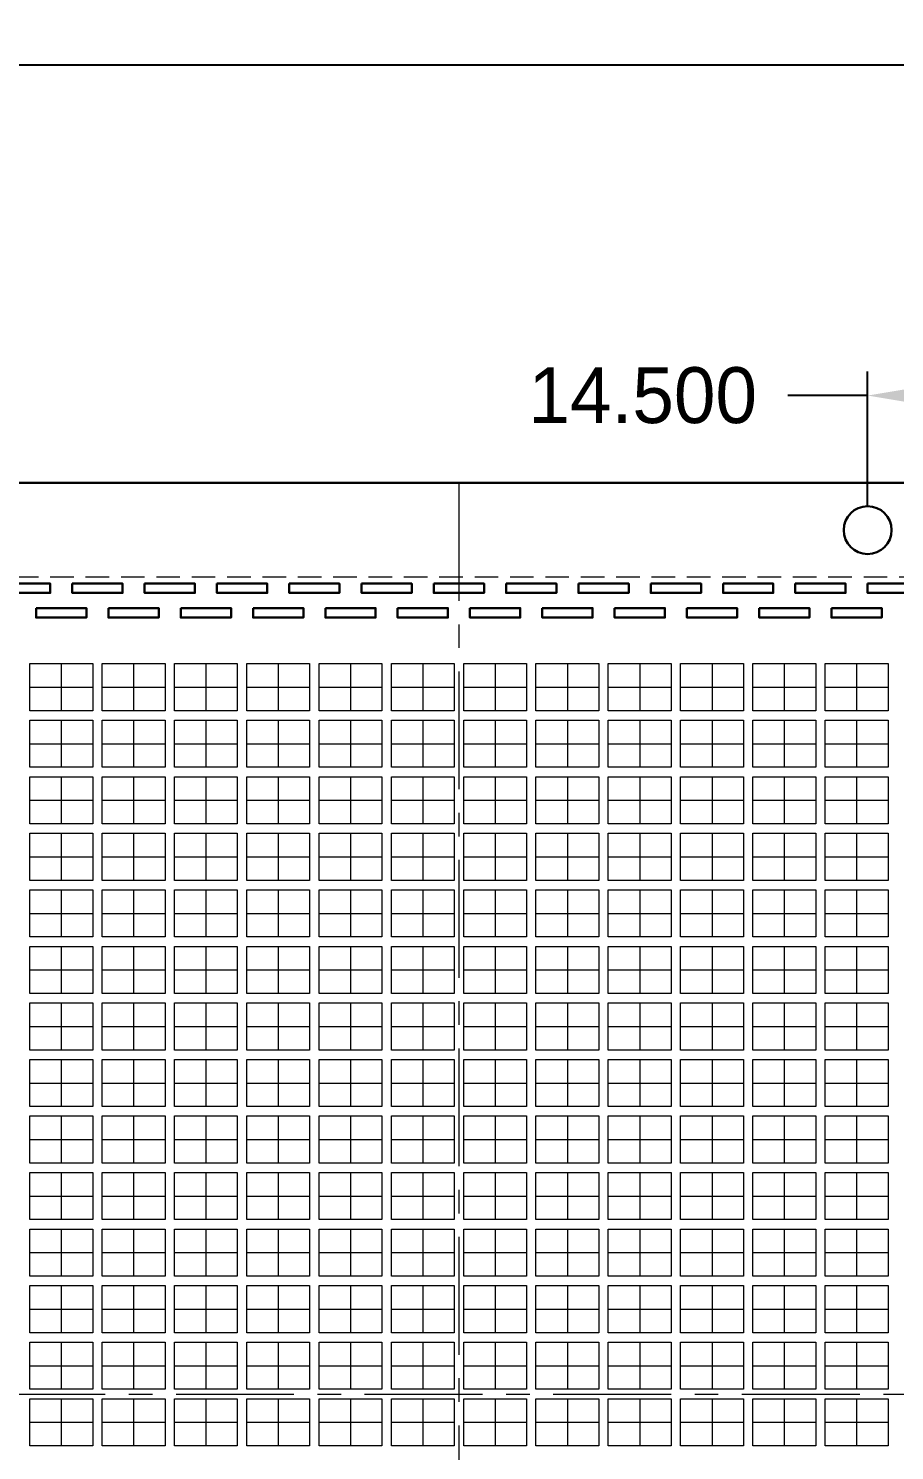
# Model space of a CAD drawing. Extents: x -14 to 234, y 117 to 227.
# Drawn here: x 177.53 to 205.08, y 181.76 to 227.03 of the extents above; entities that cross this region are included whole.
import ezdxf

# ---------------------------------------------------------------- set-up
doc = ezdxf.new("R2010")
doc.units = 0
doc.header["$LTSCALE"] = 3
doc.header["$MEASUREMENT"] = 0
for name, pattern in [('CENTER', [2, 1.25, -0.25, 0.25, -0.25]), ('HIDDEN', [0.375, 0.25, -0.125]), ('PHANTOM', [2.5, 1.25, -0.25, 0.25, -0.25, 0.25, -0.25])]:
    doc.linetypes.add(name, pattern=pattern)
for name, color, linetype, lineweight in [('CLIN', 1, 'CENTER', 15), ('DIM', 4, 'Continuous', 13), ('HIDN', 6, 'HIDDEN', 15), ('OBJ', 3, 'Continuous', 30), ('OBJ1', 7, 'Continuous', 30), ('PHANTOM', 5, 'PHANTOM', 15)]:
    doc.layers.add(name, color=color, linetype=linetype, lineweight=lineweight)
doc.dimstyles.new('3DEC X 1', dxfattribs={"dimtxt": 1.778, "dimasz": 2.54, "dimexe": 0.762, "dimexo": 0.762, "dimgap": 0.762, "dimtad": 0, "dimdec": 3, "dimzin": 0, "dimdsep": 46, "dimtxsty": 'Standard', "dimcen": 0.09, "dimadec": 0, "dimazin": 0, "dimtfac": 1, "dimtdec": 3, "dimtofl": 0, "dimtmove": 0, "dimatfit": 3, "dimfxl": 1, "dimtolj": 1, "dimtzin": 0, "dimarcsym": 0})

# ---------------------------------------------------------------- blocks, each defined once
blk = doc.blocks.new('*D5')
at = {"layer": 'Defpoints', "color": 0, "transparency": 16777216}
for p in [(109.219, -67.891), (109.219, -67.891), (123.719, -71.825), (123.719, -71.825), (109.219, -72.175), (109.219, -72.175)]:
    blk.add_point(p, dxfattribs=at)
at = {"layer": 'DIM', "color": 0, "lineweight": -2, "transparency": 16777216}
for p, q in [((109.219, -71.413), (109.219, -67.129)), ((109.219, -71.413), (109.219, -67.129)), ((123.719, -71.063), (123.719, -67.129)), ((123.719, -71.063), (123.719, -67.129)), ((109.219, -67.891), (106.679, -67.891)), ((109.219, -67.891), (106.679, -67.891)), ((121.179, -67.891), (111.759, -67.891)), ((121.179, -67.891), (111.759, -67.891))]:
    blk.add_line(p, q, dxfattribs=at)
at = {"layer": 'DIM', "color": 0, "transparency": 16777216}
for points in [[(111.759, -67.468), (111.759, -68.314), (109.219, -67.891)], [(111.759, -67.468), (111.759, -68.314), (109.219, -67.891)], [(121.179, -67.468), (121.179, -68.314), (123.719, -67.891)], [(121.179, -67.468), (121.179, -68.314), (123.719, -67.891)]]:
    blk.add_solid(points, dxfattribs=at)
at = {"layer": 'DIM', "color": 0, "transparency": 16777216, "insert": (102.065, -67.891), "char_height": 1.778, "attachment_point": 5}
blk.add_mtext('\\A1;14.500', dxfattribs=at)
blk.add_mtext('\\A1;14.500', dxfattribs=at)
blk = doc.blocks.new('*D26')
at = {"layer": 'Defpoints', "color": 0, "transparency": 16777216}
for p in [(123.719, -57.372), (123.719, -57.372), (-96.281, -71.825), (-96.281, -71.825), (123.719, -71.825), (123.719, -71.825)]:
    blk.add_point(p, dxfattribs=at)
at = {"layer": 'DIM', "color": 0, "lineweight": -2, "transparency": 16777216}
for p, q in [((-96.281, -71.063), (-96.281, -56.61)), ((-96.281, -71.063), (-96.281, -56.61)), ((123.719, -71.063), (123.719, -56.61)), ((123.719, -71.063), (123.719, -56.61)), ((-93.741, -57.372), (4.716, -57.372)), ((-93.741, -57.372), (4.716, -57.372)), ((121.179, -57.372), (21.872, -57.372)), ((121.179, -57.372), (21.872, -57.372))]:
    blk.add_line(p, q, dxfattribs=at)
at = {"layer": 'DIM', "color": 0, "transparency": 16777216}
for points in [[(-93.741, -56.948), (-93.741, -57.795), (-96.281, -57.372)], [(-93.741, -56.948), (-93.741, -57.795), (-96.281, -57.372)], [(121.179, -56.948), (121.179, -57.795), (123.719, -57.372)], [(121.179, -56.948), (121.179, -57.795), (123.719, -57.372)]]:
    blk.add_solid(points, dxfattribs=at)
at = {"layer": 'DIM', "color": 0, "transparency": 16777216, "insert": (13.294, -57.372), "char_height": 1.778, "attachment_point": 5}
blk.add_mtext('\\A1;220.000{\\H1.333500;±0.100}', dxfattribs=at)
blk.add_mtext('\\A1;220.000{\\H1.333500;±0.100}', dxfattribs=at)

msp = doc.modelspace()

# ---------------------------------------------------------------- linework, layer by layer
at = {"layer": 'CLIN'}
for p, q in [((191.21913, 212.55713), (191.21913, 152.55713)), ((178.56913, 206.80713), (178.56913, 205.30713)), ((180.86913, 206.80713), (180.86913, 205.30713)), ((183.16913, 206.80713), (183.16913, 205.30713)), ((185.46913, 206.80713), (185.46913, 205.30713)), ((187.76913, 206.80713), (187.76913, 205.30713)), ((190.06913, 206.80713), (190.06913, 205.30713)), ((192.36913, 206.80713), (192.36913, 205.30713)), ((194.66913, 206.80713), (194.66913, 205.30713)), ((196.96913, 206.80713), (196.96913, 205.30713)), ((199.26913, 206.80713), (199.26913, 205.30713)), ((201.56913, 206.80713), (201.56913, 205.30713)), ((203.86913, 206.80713), (203.86913, 205.30713)), ((178.56913, 205.00713), (178.56913, 203.50713)), ((180.86913, 205.00713), (180.86913, 203.50713)), ((183.16913, 205.00713), (183.16913, 203.50713)), ((185.46913, 205.00713), (185.46913, 203.50713)), ((187.76913, 205.00713), (187.76913, 203.50713)), ((190.06913, 205.00713), (190.06913, 203.50713)), ((192.36913, 205.00713), (192.36913, 203.50713)), ((194.66913, 205.00713), (194.66913, 203.50713)), ((196.96913, 205.00713), (196.96913, 203.50713)), ((199.26913, 205.00713), (199.26913, 203.50713)), ((201.56913, 205.00713), (201.56913, 203.50713)), ((203.86913, 205.00713), (203.86913, 203.50713)), ((178.56913, 203.20713), (178.56913, 201.70713)), ((180.86913, 203.20713), (180.86913, 201.70713)), ((183.16913, 203.20713), (183.16913, 201.70713)), ((185.46913, 203.20713), (185.46913, 201.70713)), ((187.76913, 203.20713), (187.76913, 201.70713)), ((190.06913, 203.20713), (190.06913, 201.70713)), ((192.36913, 203.20713), (192.36913, 201.70713)), ((194.66913, 203.20713), (194.66913, 201.70713)), ((196.96913, 203.20713), (196.96913, 201.70713)), ((199.26913, 203.20713), (199.26913, 201.70713)), ((201.56913, 203.20713), (201.56913, 201.70713)), ((203.86913, 203.20713), (203.86913, 201.70713)), ((178.56913, 201.40713), (178.56913, 199.90713)), ((180.86913, 201.40713), (180.86913, 199.90713)), ((183.16913, 201.40713), (183.16913, 199.90713)), ((185.46913, 201.40713), (185.46913, 199.90713)), ((187.76913, 201.40713), (187.76913, 199.90713)), ((190.06913, 201.40713), (190.06913, 199.90713)), ((192.36913, 201.40713), (192.36913, 199.90713)), ((194.66913, 201.40713), (194.66913, 199.90713)), ((196.96913, 201.40713), (196.96913, 199.90713)), ((199.26913, 201.40713), (199.26913, 199.90713)), ((201.56913, 201.40713), (201.56913, 199.90713)), ((203.86913, 201.40713), (203.86913, 199.90713)), ((178.56913, 199.60713), (178.56913, 198.10713)), ((180.86913, 199.60713), (180.86913, 198.10713)), ((183.16913, 199.60713), (183.16913, 198.10713)), ((185.46913, 199.60713), (185.46913, 198.10713)), ((187.76913, 199.60713), (187.76913, 198.10713)), ((190.06913, 199.60713), (190.06913, 198.10713)), ((192.36913, 199.60713), (192.36913, 198.10713)), ((194.66913, 199.60713), (194.66913, 198.10713)), ((196.96913, 199.60713), (196.96913, 198.10713)), ((199.26913, 199.60713), (199.26913, 198.10713)), ((201.56913, 199.60713), (201.56913, 198.10713)), ((203.86913, 199.60713), (203.86913, 198.10713)), ((178.56913, 197.80713), (178.56913, 196.30713)), ((180.86913, 197.80713), (180.86913, 196.30713)), ((183.16913, 197.80713), (183.16913, 196.30713)), ((185.46913, 197.80713), (185.46913, 196.30713)), ((187.76913, 197.80713), (187.76913, 196.30713)), ((190.06913, 197.80713), (190.06913, 196.30713)), ((192.36913, 197.80713), (192.36913, 196.30713)), ((194.66913, 197.80713), (194.66913, 196.30713)), ((196.96913, 197.80713), (196.96913, 196.30713)), ((199.26913, 197.80713), (199.26913, 196.30713)), ((201.56913, 197.80713), (201.56913, 196.30713)), ((203.86913, 197.80713), (203.86913, 196.30713)), ((178.56913, 196.00713), (178.56913, 194.50713)), ((180.86913, 196.00713), (180.86913, 194.50713)), ((183.16913, 196.00713), (183.16913, 194.50713)), ((185.46913, 196.00713), (185.46913, 194.50713)), ((187.76913, 196.00713), (187.76913, 194.50713)), ((190.06913, 196.00713), (190.06913, 194.50713)), ((192.36913, 196.00713), (192.36913, 194.50713)), ((194.66913, 196.00713), (194.66913, 194.50713)), ((196.96913, 196.00713), (196.96913, 194.50713)), ((199.26913, 196.00713), (199.26913, 194.50713)), ((201.56913, 196.00713), (201.56913, 194.50713)), ((203.86913, 196.00713), (203.86913, 194.50713)), ((178.56913, 194.20713), (178.56913, 192.70713)), ((180.86913, 194.20713), (180.86913, 192.70713)), ((183.16913, 194.20713), (183.16913, 192.70713)), ((185.46913, 194.20713), (185.46913, 192.70713)), ((187.76913, 194.20713), (187.76913, 192.70713)), ((190.06913, 194.20713), (190.06913, 192.70713)), ((192.36913, 194.20713), (192.36913, 192.70713)), ((194.66913, 194.20713), (194.66913, 192.70713)), ((196.96913, 194.20713), (196.96913, 192.70713)), ((199.26913, 194.20713), (199.26913, 192.70713)), ((201.56913, 194.20713), (201.56913, 192.70713)), ((203.86913, 194.20713), (203.86913, 192.70713)), ((178.56913, 192.40713), (178.56913, 190.90713)), ((180.86913, 192.40713), (180.86913, 190.90713)), ((183.16913, 192.40713), (183.16913, 190.90713)), ((185.46913, 192.40713), (185.46913, 190.90713)), ((187.76913, 192.40713), (187.76913, 190.90713)), ((190.06913, 192.40713), (190.06913, 190.90713)), ((192.36913, 192.40713), (192.36913, 190.90713)), ((194.66913, 192.40713), (194.66913, 190.90713)), ((196.96913, 192.40713), (196.96913, 190.90713)), ((199.26913, 192.40713), (199.26913, 190.90713)), ((201.56913, 192.40713), (201.56913, 190.90713)), ((203.86913, 192.40713), (203.86913, 190.90713)), ((178.56913, 190.60713), (178.56913, 189.10713)), ((180.86913, 190.60713), (180.86913, 189.10713)), ((183.16913, 190.60713), (183.16913, 189.10713)), ((185.46913, 190.60713), (185.46913, 189.10713)), ((187.76913, 190.60713), (187.76913, 189.10713)), ((190.06913, 190.60713), (190.06913, 189.10713)), ((192.36913, 190.60713), (192.36913, 189.10713)), ((194.66913, 190.60713), (194.66913, 189.10713)), ((196.96913, 190.60713), (196.96913, 189.10713)), ((199.26913, 190.60713), (199.26913, 189.10713)), ((201.56913, 190.60713), (201.56913, 189.10713)), ((203.86913, 190.60713), (203.86913, 189.10713)), ((178.56913, 188.80713), (178.56913, 187.30713)), ((180.86913, 188.80713), (180.86913, 187.30713)), ((183.16913, 188.80713), (183.16913, 187.30713)), ((185.46913, 188.80713), (185.46913, 187.30713)), ((187.76913, 188.80713), (187.76913, 187.30713)), ((190.06913, 188.80713), (190.06913, 187.30713)), ((192.36913, 188.80713), (192.36913, 187.30713)), ((194.66913, 188.80713), (194.66913, 187.30713)), ((196.96913, 188.80713), (196.96913, 187.30713)), ((199.26913, 188.80713), (199.26913, 187.30713)), ((201.56913, 188.80713), (201.56913, 187.30713)), ((203.86913, 188.80713), (203.86913, 187.30713)), ((178.56913, 187.00713), (178.56913, 185.50713)), ((180.86913, 187.00713), (180.86913, 185.50713)), ((183.16913, 187.00713), (183.16913, 185.50713)), ((185.46913, 187.00713), (185.46913, 185.50713)), ((187.76913, 187.00713), (187.76913, 185.50713)), ((190.06913, 187.00713), (190.06913, 185.50713)), ((192.36913, 187.00713), (192.36913, 185.50713)), ((194.66913, 187.00713), (194.66913, 185.50713)), ((196.96913, 187.00713), (196.96913, 185.50713)), ((199.26913, 187.00713), (199.26913, 185.50713)), ((201.56913, 187.00713), (201.56913, 185.50713)), ((203.86913, 187.00713), (203.86913, 185.50713)), ((178.56913, 185.20713), (178.56913, 183.70713)), ((180.86913, 185.20713), (180.86913, 183.70713)), ((183.16913, 185.20713), (183.16913, 183.70713)), ((185.46913, 185.20713), (185.46913, 183.70713)), ((187.76913, 185.20713), (187.76913, 183.70713)), ((190.06913, 185.20713), (190.06913, 183.70713)), ((192.36913, 185.20713), (192.36913, 183.70713)), ((194.66913, 185.20713), (194.66913, 183.70713)), ((196.96913, 185.20713), (196.96913, 183.70713)), ((199.26913, 185.20713), (199.26913, 183.70713)), ((201.56913, 185.20713), (201.56913, 183.70713)), ((203.86913, 185.20713), (203.86913, 183.70713)), ((164.21913, 183.55713), (220.21913, 183.55713)), ((178.56913, 183.40713), (178.56913, 181.90713)), ((180.86913, 183.40713), (180.86913, 181.90713)), ((183.16913, 183.40713), (183.16913, 181.90713)), ((185.46913, 183.40713), (185.46913, 181.90713)), ((187.76913, 183.40713), (187.76913, 181.90713)), ((190.06913, 183.40713), (190.06913, 181.90713)), ((192.36913, 183.40713), (192.36913, 181.90713)), ((194.66913, 183.40713), (194.66913, 181.90713)), ((196.96913, 183.40713), (196.96913, 181.90713)), ((199.26913, 183.40713), (199.26913, 181.90713)), ((201.56913, 183.40713), (201.56913, 181.90713)), ((203.86913, 183.40713), (203.86913, 181.90713))]:
    msp.add_line(p, q, dxfattribs=at)
for points in [[(177.56913, 206.05713), (179.56913, 206.05713)], [(179.86913, 206.05713), (181.86913, 206.05713)], [(182.16913, 206.05713), (184.16913, 206.05713)], [(184.46913, 206.05713), (186.46913, 206.05713)], [(186.76913, 206.05713), (188.76913, 206.05713)], [(189.06913, 206.05713), (191.06913, 206.05713)], [(191.36913, 206.05713), (193.36913, 206.05713)], [(193.66913, 206.05713), (195.66913, 206.05713)], [(195.96913, 206.05713), (197.96913, 206.05713)], [(198.26913, 206.05713), (200.26913, 206.05713)], [(200.56913, 206.05713), (202.56913, 206.05713)], [(202.86913, 206.05713), (204.86913, 206.05713)], [(177.56913, 204.25713), (179.56913, 204.25713)], [(179.86913, 204.25713), (181.86913, 204.25713)], [(182.16913, 204.25713), (184.16913, 204.25713)], [(184.46913, 204.25713), (186.46913, 204.25713)], [(186.76913, 204.25713), (188.76913, 204.25713)], [(189.06913, 204.25713), (191.06913, 204.25713)], [(191.36913, 204.25713), (193.36913, 204.25713)], [(193.66913, 204.25713), (195.66913, 204.25713)], [(195.96913, 204.25713), (197.96913, 204.25713)], [(198.26913, 204.25713), (200.26913, 204.25713)], [(200.56913, 204.25713), (202.56913, 204.25713)], [(202.86913, 204.25713), (204.86913, 204.25713)], [(177.56913, 202.45713), (179.56913, 202.45713)], [(179.86913, 202.45713), (181.86913, 202.45713)], [(182.16913, 202.45713), (184.16913, 202.45713)], [(184.46913, 202.45713), (186.46913, 202.45713)], [(186.76913, 202.45713), (188.76913, 202.45713)], [(189.06913, 202.45713), (191.06913, 202.45713)], [(191.36913, 202.45713), (193.36913, 202.45713)], [(193.66913, 202.45713), (195.66913, 202.45713)], [(195.96913, 202.45713), (197.96913, 202.45713)], [(198.26913, 202.45713), (200.26913, 202.45713)], [(200.56913, 202.45713), (202.56913, 202.45713)], [(202.86913, 202.45713), (204.86913, 202.45713)], [(177.56913, 200.65713), (179.56913, 200.65713)], [(179.86913, 200.65713), (181.86913, 200.65713)], [(182.16913, 200.65713), (184.16913, 200.65713)], [(184.46913, 200.65713), (186.46913, 200.65713)], [(186.76913, 200.65713), (188.76913, 200.65713)], [(189.06913, 200.65713), (191.06913, 200.65713)], [(191.36913, 200.65713), (193.36913, 200.65713)], [(193.66913, 200.65713), (195.66913, 200.65713)], [(195.96913, 200.65713), (197.96913, 200.65713)], [(198.26913, 200.65713), (200.26913, 200.65713)], [(200.56913, 200.65713), (202.56913, 200.65713)], [(202.86913, 200.65713), (204.86913, 200.65713)], [(177.56913, 198.85713), (179.56913, 198.85713)], [(179.86913, 198.85713), (181.86913, 198.85713)], [(182.16913, 198.85713), (184.16913, 198.85713)], [(184.46913, 198.85713), (186.46913, 198.85713)], [(186.76913, 198.85713), (188.76913, 198.85713)], [(189.06913, 198.85713), (191.06913, 198.85713)], [(191.36913, 198.85713), (193.36913, 198.85713)], [(193.66913, 198.85713), (195.66913, 198.85713)], [(195.96913, 198.85713), (197.96913, 198.85713)], [(198.26913, 198.85713), (200.26913, 198.85713)], [(200.56913, 198.85713), (202.56913, 198.85713)], [(202.86913, 198.85713), (204.86913, 198.85713)], [(177.56913, 197.05713), (179.56913, 197.05713)], [(179.86913, 197.05713), (181.86913, 197.05713)], [(182.16913, 197.05713), (184.16913, 197.05713)], [(184.46913, 197.05713), (186.46913, 197.05713)], [(186.76913, 197.05713), (188.76913, 197.05713)], [(189.06913, 197.05713), (191.06913, 197.05713)], [(191.36913, 197.05713), (193.36913, 197.05713)], [(193.66913, 197.05713), (195.66913, 197.05713)], [(195.96913, 197.05713), (197.96913, 197.05713)], [(198.26913, 197.05713), (200.26913, 197.05713)], [(200.56913, 197.05713), (202.56913, 197.05713)], [(202.86913, 197.05713), (204.86913, 197.05713)], [(177.56913, 195.25713), (179.56913, 195.25713)], [(179.86913, 195.25713), (181.86913, 195.25713)], [(182.16913, 195.25713), (184.16913, 195.25713)], [(184.46913, 195.25713), (186.46913, 195.25713)], [(186.76913, 195.25713), (188.76913, 195.25713)], [(189.06913, 195.25713), (191.06913, 195.25713)], [(191.36913, 195.25713), (193.36913, 195.25713)], [(193.66913, 195.25713), (195.66913, 195.25713)], [(195.96913, 195.25713), (197.96913, 195.25713)], [(198.26913, 195.25713), (200.26913, 195.25713)], [(200.56913, 195.25713), (202.56913, 195.25713)], [(202.86913, 195.25713), (204.86913, 195.25713)], [(177.56913, 193.45713), (179.56913, 193.45713)], [(179.86913, 193.45713), (181.86913, 193.45713)], [(182.16913, 193.45713), (184.16913, 193.45713)], [(184.46913, 193.45713), (186.46913, 193.45713)], [(186.76913, 193.45713), (188.76913, 193.45713)], [(189.06913, 193.45713), (191.06913, 193.45713)], [(191.36913, 193.45713), (193.36913, 193.45713)], [(193.66913, 193.45713), (195.66913, 193.45713)], [(195.96913, 193.45713), (197.96913, 193.45713)], [(198.26913, 193.45713), (200.26913, 193.45713)], [(200.56913, 193.45713), (202.56913, 193.45713)], [(202.86913, 193.45713), (204.86913, 193.45713)], [(177.56913, 191.65713), (179.56913, 191.65713)], [(179.86913, 191.65713), (181.86913, 191.65713)], [(182.16913, 191.65713), (184.16913, 191.65713)], [(184.46913, 191.65713), (186.46913, 191.65713)], [(186.76913, 191.65713), (188.76913, 191.65713)], [(189.06913, 191.65713), (191.06913, 191.65713)], [(191.36913, 191.65713), (193.36913, 191.65713)], [(193.66913, 191.65713), (195.66913, 191.65713)], [(195.96913, 191.65713), (197.96913, 191.65713)], [(198.26913, 191.65713), (200.26913, 191.65713)], [(200.56913, 191.65713), (202.56913, 191.65713)], [(202.86913, 191.65713), (204.86913, 191.65713)], [(177.56913, 189.85713), (179.56913, 189.85713)], [(179.86913, 189.85713), (181.86913, 189.85713)], [(182.16913, 189.85713), (184.16913, 189.85713)], [(184.46913, 189.85713), (186.46913, 189.85713)], [(186.76913, 189.85713), (188.76913, 189.85713)], [(189.06913, 189.85713), (191.06913, 189.85713)], [(191.36913, 189.85713), (193.36913, 189.85713)], [(193.66913, 189.85713), (195.66913, 189.85713)], [(195.96913, 189.85713), (197.96913, 189.85713)], [(198.26913, 189.85713), (200.26913, 189.85713)], [(200.56913, 189.85713), (202.56913, 189.85713)], [(202.86913, 189.85713), (204.86913, 189.85713)], [(177.56913, 188.05713), (179.56913, 188.05713)], [(179.86913, 188.05713), (181.86913, 188.05713)], [(182.16913, 188.05713), (184.16913, 188.05713)], [(184.46913, 188.05713), (186.46913, 188.05713)], [(186.76913, 188.05713), (188.76913, 188.05713)], [(189.06913, 188.05713), (191.06913, 188.05713)], [(191.36913, 188.05713), (193.36913, 188.05713)], [(193.66913, 188.05713), (195.66913, 188.05713)], [(195.96913, 188.05713), (197.96913, 188.05713)], [(198.26913, 188.05713), (200.26913, 188.05713)], [(200.56913, 188.05713), (202.56913, 188.05713)], [(202.86913, 188.05713), (204.86913, 188.05713)], [(177.56913, 186.25713), (179.56913, 186.25713)], [(179.86913, 186.25713), (181.86913, 186.25713)], [(182.16913, 186.25713), (184.16913, 186.25713)], [(184.46913, 186.25713), (186.46913, 186.25713)], [(186.76913, 186.25713), (188.76913, 186.25713)], [(189.06913, 186.25713), (191.06913, 186.25713)], [(191.36913, 186.25713), (193.36913, 186.25713)], [(193.66913, 186.25713), (195.66913, 186.25713)], [(195.96913, 186.25713), (197.96913, 186.25713)], [(198.26913, 186.25713), (200.26913, 186.25713)], [(200.56913, 186.25713), (202.56913, 186.25713)], [(202.86913, 186.25713), (204.86913, 186.25713)], [(177.56913, 184.45713), (179.56913, 184.45713)], [(179.86913, 184.45713), (181.86913, 184.45713)], [(182.16913, 184.45713), (184.16913, 184.45713)], [(184.46913, 184.45713), (186.46913, 184.45713)], [(186.76913, 184.45713), (188.76913, 184.45713)], [(189.06913, 184.45713), (191.06913, 184.45713)], [(191.36913, 184.45713), (193.36913, 184.45713)], [(193.66913, 184.45713), (195.66913, 184.45713)], [(195.96913, 184.45713), (197.96913, 184.45713)], [(198.26913, 184.45713), (200.26913, 184.45713)], [(200.56913, 184.45713), (202.56913, 184.45713)], [(202.86913, 184.45713), (204.86913, 184.45713)], [(177.56913, 182.65713), (179.56913, 182.65713)], [(179.86913, 182.65713), (181.86913, 182.65713)], [(182.16913, 182.65713), (184.16913, 182.65713)], [(184.46913, 182.65713), (186.46913, 182.65713)], [(186.76913, 182.65713), (188.76913, 182.65713)], [(189.06913, 182.65713), (191.06913, 182.65713)], [(191.36913, 182.65713), (193.36913, 182.65713)], [(193.66913, 182.65713), (195.66913, 182.65713)], [(195.96913, 182.65713), (197.96913, 182.65713)], [(198.26913, 182.65713), (200.26913, 182.65713)], [(200.56913, 182.65713), (202.56913, 182.65713)], [(202.86913, 182.65713), (204.86913, 182.65713)]]:
    msp.add_lwpolyline(points, dxfattribs=at)
at = {"layer": 'HIDN'}
msp.add_lwpolyline([(217.21913, 157.55713), (217.21913, 209.55713), (165.21913, 209.55713), (165.21913, 157.55713)], close=True, dxfattribs=at)
at = {"layer": 'OBJ'}
msp.add_lwpolyline([(0.71913, 152.55713), (216.71913, 152.55713), (218.71913, 153.70713), (218.71913, 159.35713, -0.41421356), (218.21913, 159.85713), (218.21913, 173.65713, -0.41421356), (218.71913, 174.15713), (218.71913, 176.15713, -0.41421356), (218.21913, 176.65713), (218.21913, 190.45713, -0.41421356), (218.71913, 190.95713), (218.71913, 192.95713, -0.41421356), (218.21913, 193.45713), (218.21913, 207.25713, -0.41421356), (218.71913, 207.75713), (218.71913, 211.40713), (216.71913, 212.55713), (0.71913, 212.55713)], format="xyb", dxfattribs=at)
msp.add_circle((204.21913, 211.05713), 0.762, dxfattribs=at)
at = {"layer": 'OBJ1'}
for points in [[(176.61913, 209.35713), (178.21913, 209.35713), (178.21913, 209.05713), (176.61913, 209.05713)], [(178.91913, 209.35713), (180.51913, 209.35713), (180.51913, 209.05713), (178.91913, 209.05713)], [(181.21913, 209.35713), (182.81913, 209.35713), (182.81913, 209.05713), (181.21913, 209.05713)], [(183.51913, 209.35713), (185.11913, 209.35713), (185.11913, 209.05713), (183.51913, 209.05713)], [(185.81913, 209.35713), (187.41913, 209.35713), (187.41913, 209.05713), (185.81913, 209.05713)], [(188.11913, 209.35713), (189.71913, 209.35713), (189.71913, 209.05713), (188.11913, 209.05713)], [(190.41913, 209.35713), (192.01913, 209.35713), (192.01913, 209.05713), (190.41913, 209.05713)], [(192.71913, 209.35713), (194.31913, 209.35713), (194.31913, 209.05713), (192.71913, 209.05713)], [(195.01913, 209.35713), (196.61913, 209.35713), (196.61913, 209.05713), (195.01913, 209.05713)], [(197.31913, 209.35713), (198.91913, 209.35713), (198.91913, 209.05713), (197.31913, 209.05713)], [(199.61913, 209.35713), (201.21913, 209.35713), (201.21913, 209.05713), (199.61913, 209.05713)], [(201.91913, 209.35713), (203.51913, 209.35713), (203.51913, 209.05713), (201.91913, 209.05713)], [(204.21913, 209.35713), (205.81913, 209.35713), (205.81913, 209.05713), (204.21913, 209.05713)], [(177.76913, 208.57513), (179.36913, 208.57513), (179.36913, 208.27513), (177.76913, 208.27513)], [(180.06913, 208.57513), (181.66913, 208.57513), (181.66913, 208.27513), (180.06913, 208.27513)], [(182.36913, 208.57513), (183.96913, 208.57513), (183.96913, 208.27513), (182.36913, 208.27513)], [(184.66913, 208.57513), (186.26913, 208.57513), (186.26913, 208.27513), (184.66913, 208.27513)], [(186.96913, 208.57513), (188.56913, 208.57513), (188.56913, 208.27513), (186.96913, 208.27513)], [(189.26913, 208.57513), (190.86913, 208.57513), (190.86913, 208.27513), (189.26913, 208.27513)], [(191.56913, 208.57513), (193.16913, 208.57513), (193.16913, 208.27513), (191.56913, 208.27513)], [(193.86913, 208.57513), (195.46913, 208.57513), (195.46913, 208.27513), (193.86913, 208.27513)], [(196.16913, 208.57513), (197.76913, 208.57513), (197.76913, 208.27513), (196.16913, 208.27513)], [(198.46913, 208.57513), (200.06913, 208.57513), (200.06913, 208.27513), (198.46913, 208.27513)], [(200.76913, 208.57513), (202.36913, 208.57513), (202.36913, 208.27513), (200.76913, 208.27513)], [(203.06913, 208.57513), (204.66913, 208.57513), (204.66913, 208.27513), (203.06913, 208.27513)]]:
    msp.add_lwpolyline(points, close=True, dxfattribs=at)
at = {"layer": 'PHANTOM'}
for points in [[(179.56913, 205.30713), (177.56913, 205.30713), (177.56913, 206.80713), (179.56913, 206.80713)], [(181.86913, 205.30713), (179.86913, 205.30713), (179.86913, 206.80713), (181.86913, 206.80713)], [(184.16913, 205.30713), (182.16913, 205.30713), (182.16913, 206.80713), (184.16913, 206.80713)], [(186.46913, 205.30713), (184.46913, 205.30713), (184.46913, 206.80713), (186.46913, 206.80713)], [(188.76913, 205.30713), (186.76913, 205.30713), (186.76913, 206.80713), (188.76913, 206.80713)], [(191.06913, 205.30713), (189.06913, 205.30713), (189.06913, 206.80713), (191.06913, 206.80713)], [(193.36913, 205.30713), (191.36913, 205.30713), (191.36913, 206.80713), (193.36913, 206.80713)], [(195.66913, 205.30713), (193.66913, 205.30713), (193.66913, 206.80713), (195.66913, 206.80713)], [(197.96913, 205.30713), (195.96913, 205.30713), (195.96913, 206.80713), (197.96913, 206.80713)], [(200.26913, 205.30713), (198.26913, 205.30713), (198.26913, 206.80713), (200.26913, 206.80713)], [(202.56913, 205.30713), (200.56913, 205.30713), (200.56913, 206.80713), (202.56913, 206.80713)], [(204.86913, 205.30713), (202.86913, 205.30713), (202.86913, 206.80713), (204.86913, 206.80713)], [(179.56913, 203.50713), (177.56913, 203.50713), (177.56913, 205.00713), (179.56913, 205.00713)], [(181.86913, 203.50713), (179.86913, 203.50713), (179.86913, 205.00713), (181.86913, 205.00713)], [(184.16913, 203.50713), (182.16913, 203.50713), (182.16913, 205.00713), (184.16913, 205.00713)], [(186.46913, 203.50713), (184.46913, 203.50713), (184.46913, 205.00713), (186.46913, 205.00713)], [(188.76913, 203.50713), (186.76913, 203.50713), (186.76913, 205.00713), (188.76913, 205.00713)], [(191.06913, 203.50713), (189.06913, 203.50713), (189.06913, 205.00713), (191.06913, 205.00713)], [(193.36913, 203.50713), (191.36913, 203.50713), (191.36913, 205.00713), (193.36913, 205.00713)], [(195.66913, 203.50713), (193.66913, 203.50713), (193.66913, 205.00713), (195.66913, 205.00713)], [(197.96913, 203.50713), (195.96913, 203.50713), (195.96913, 205.00713), (197.96913, 205.00713)], [(200.26913, 203.50713), (198.26913, 203.50713), (198.26913, 205.00713), (200.26913, 205.00713)], [(202.56913, 203.50713), (200.56913, 203.50713), (200.56913, 205.00713), (202.56913, 205.00713)], [(204.86913, 203.50713), (202.86913, 203.50713), (202.86913, 205.00713), (204.86913, 205.00713)], [(179.56913, 201.70713), (177.56913, 201.70713), (177.56913, 203.20713), (179.56913, 203.20713)], [(181.86913, 201.70713), (179.86913, 201.70713), (179.86913, 203.20713), (181.86913, 203.20713)], [(184.16913, 201.70713), (182.16913, 201.70713), (182.16913, 203.20713), (184.16913, 203.20713)], [(186.46913, 201.70713), (184.46913, 201.70713), (184.46913, 203.20713), (186.46913, 203.20713)], [(188.76913, 201.70713), (186.76913, 201.70713), (186.76913, 203.20713), (188.76913, 203.20713)], [(191.06913, 201.70713), (189.06913, 201.70713), (189.06913, 203.20713), (191.06913, 203.20713)], [(193.36913, 201.70713), (191.36913, 201.70713), (191.36913, 203.20713), (193.36913, 203.20713)], [(195.66913, 201.70713), (193.66913, 201.70713), (193.66913, 203.20713), (195.66913, 203.20713)], [(197.96913, 201.70713), (195.96913, 201.70713), (195.96913, 203.20713), (197.96913, 203.20713)], [(200.26913, 201.70713), (198.26913, 201.70713), (198.26913, 203.20713), (200.26913, 203.20713)], [(202.56913, 201.70713), (200.56913, 201.70713), (200.56913, 203.20713), (202.56913, 203.20713)], [(204.86913, 201.70713), (202.86913, 201.70713), (202.86913, 203.20713), (204.86913, 203.20713)], [(179.56913, 199.90713), (177.56913, 199.90713), (177.56913, 201.40713), (179.56913, 201.40713)], [(181.86913, 199.90713), (179.86913, 199.90713), (179.86913, 201.40713), (181.86913, 201.40713)], [(184.16913, 199.90713), (182.16913, 199.90713), (182.16913, 201.40713), (184.16913, 201.40713)], [(186.46913, 199.90713), (184.46913, 199.90713), (184.46913, 201.40713), (186.46913, 201.40713)], [(188.76913, 199.90713), (186.76913, 199.90713), (186.76913, 201.40713), (188.76913, 201.40713)], [(191.06913, 199.90713), (189.06913, 199.90713), (189.06913, 201.40713), (191.06913, 201.40713)], [(193.36913, 199.90713), (191.36913, 199.90713), (191.36913, 201.40713), (193.36913, 201.40713)], [(195.66913, 199.90713), (193.66913, 199.90713), (193.66913, 201.40713), (195.66913, 201.40713)], [(197.96913, 199.90713), (195.96913, 199.90713), (195.96913, 201.40713), (197.96913, 201.40713)], [(200.26913, 199.90713), (198.26913, 199.90713), (198.26913, 201.40713), (200.26913, 201.40713)], [(202.56913, 199.90713), (200.56913, 199.90713), (200.56913, 201.40713), (202.56913, 201.40713)], [(204.86913, 199.90713), (202.86913, 199.90713), (202.86913, 201.40713), (204.86913, 201.40713)], [(179.56913, 198.10713), (177.56913, 198.10713), (177.56913, 199.60713), (179.56913, 199.60713)], [(181.86913, 198.10713), (179.86913, 198.10713), (179.86913, 199.60713), (181.86913, 199.60713)], [(184.16913, 198.10713), (182.16913, 198.10713), (182.16913, 199.60713), (184.16913, 199.60713)], [(186.46913, 198.10713), (184.46913, 198.10713), (184.46913, 199.60713), (186.46913, 199.60713)], [(188.76913, 198.10713), (186.76913, 198.10713), (186.76913, 199.60713), (188.76913, 199.60713)], [(191.06913, 198.10713), (189.06913, 198.10713), (189.06913, 199.60713), (191.06913, 199.60713)], [(193.36913, 198.10713), (191.36913, 198.10713), (191.36913, 199.60713), (193.36913, 199.60713)], [(195.66913, 198.10713), (193.66913, 198.10713), (193.66913, 199.60713), (195.66913, 199.60713)], [(197.96913, 198.10713), (195.96913, 198.10713), (195.96913, 199.60713), (197.96913, 199.60713)], [(200.26913, 198.10713), (198.26913, 198.10713), (198.26913, 199.60713), (200.26913, 199.60713)], [(202.56913, 198.10713), (200.56913, 198.10713), (200.56913, 199.60713), (202.56913, 199.60713)], [(204.86913, 198.10713), (202.86913, 198.10713), (202.86913, 199.60713), (204.86913, 199.60713)], [(179.56913, 196.30713), (177.56913, 196.30713), (177.56913, 197.80713), (179.56913, 197.80713)], [(181.86913, 196.30713), (179.86913, 196.30713), (179.86913, 197.80713), (181.86913, 197.80713)], [(184.16913, 196.30713), (182.16913, 196.30713), (182.16913, 197.80713), (184.16913, 197.80713)], [(186.46913, 196.30713), (184.46913, 196.30713), (184.46913, 197.80713), (186.46913, 197.80713)], [(188.76913, 196.30713), (186.76913, 196.30713), (186.76913, 197.80713), (188.76913, 197.80713)], [(191.06913, 196.30713), (189.06913, 196.30713), (189.06913, 197.80713), (191.06913, 197.80713)], [(193.36913, 196.30713), (191.36913, 196.30713), (191.36913, 197.80713), (193.36913, 197.80713)], [(195.66913, 196.30713), (193.66913, 196.30713), (193.66913, 197.80713), (195.66913, 197.80713)], [(197.96913, 196.30713), (195.96913, 196.30713), (195.96913, 197.80713), (197.96913, 197.80713)], [(200.26913, 196.30713), (198.26913, 196.30713), (198.26913, 197.80713), (200.26913, 197.80713)], [(202.56913, 196.30713), (200.56913, 196.30713), (200.56913, 197.80713), (202.56913, 197.80713)], [(204.86913, 196.30713), (202.86913, 196.30713), (202.86913, 197.80713), (204.86913, 197.80713)], [(179.56913, 194.50713), (177.56913, 194.50713), (177.56913, 196.00713), (179.56913, 196.00713)], [(181.86913, 194.50713), (179.86913, 194.50713), (179.86913, 196.00713), (181.86913, 196.00713)], [(184.16913, 194.50713), (182.16913, 194.50713), (182.16913, 196.00713), (184.16913, 196.00713)], [(186.46913, 194.50713), (184.46913, 194.50713), (184.46913, 196.00713), (186.46913, 196.00713)], [(188.76913, 194.50713), (186.76913, 194.50713), (186.76913, 196.00713), (188.76913, 196.00713)], [(191.06913, 194.50713), (189.06913, 194.50713), (189.06913, 196.00713), (191.06913, 196.00713)], [(193.36913, 194.50713), (191.36913, 194.50713), (191.36913, 196.00713), (193.36913, 196.00713)], [(195.66913, 194.50713), (193.66913, 194.50713), (193.66913, 196.00713), (195.66913, 196.00713)], [(197.96913, 194.50713), (195.96913, 194.50713), (195.96913, 196.00713), (197.96913, 196.00713)], [(200.26913, 194.50713), (198.26913, 194.50713), (198.26913, 196.00713), (200.26913, 196.00713)], [(202.56913, 194.50713), (200.56913, 194.50713), (200.56913, 196.00713), (202.56913, 196.00713)], [(204.86913, 194.50713), (202.86913, 194.50713), (202.86913, 196.00713), (204.86913, 196.00713)], [(179.56913, 192.70713), (177.56913, 192.70713), (177.56913, 194.20713), (179.56913, 194.20713)], [(181.86913, 192.70713), (179.86913, 192.70713), (179.86913, 194.20713), (181.86913, 194.20713)], [(184.16913, 192.70713), (182.16913, 192.70713), (182.16913, 194.20713), (184.16913, 194.20713)], [(186.46913, 192.70713), (184.46913, 192.70713), (184.46913, 194.20713), (186.46913, 194.20713)], [(188.76913, 192.70713), (186.76913, 192.70713), (186.76913, 194.20713), (188.76913, 194.20713)], [(191.06913, 192.70713), (189.06913, 192.70713), (189.06913, 194.20713), (191.06913, 194.20713)], [(193.36913, 192.70713), (191.36913, 192.70713), (191.36913, 194.20713), (193.36913, 194.20713)], [(195.66913, 192.70713), (193.66913, 192.70713), (193.66913, 194.20713), (195.66913, 194.20713)], [(197.96913, 192.70713), (195.96913, 192.70713), (195.96913, 194.20713), (197.96913, 194.20713)], [(200.26913, 192.70713), (198.26913, 192.70713), (198.26913, 194.20713), (200.26913, 194.20713)], [(202.56913, 192.70713), (200.56913, 192.70713), (200.56913, 194.20713), (202.56913, 194.20713)], [(204.86913, 192.70713), (202.86913, 192.70713), (202.86913, 194.20713), (204.86913, 194.20713)], [(179.56913, 190.90713), (177.56913, 190.90713), (177.56913, 192.40713), (179.56913, 192.40713)], [(181.86913, 190.90713), (179.86913, 190.90713), (179.86913, 192.40713), (181.86913, 192.40713)], [(184.16913, 190.90713), (182.16913, 190.90713), (182.16913, 192.40713), (184.16913, 192.40713)], [(186.46913, 190.90713), (184.46913, 190.90713), (184.46913, 192.40713), (186.46913, 192.40713)], [(188.76913, 190.90713), (186.76913, 190.90713), (186.76913, 192.40713), (188.76913, 192.40713)], [(191.06913, 190.90713), (189.06913, 190.90713), (189.06913, 192.40713), (191.06913, 192.40713)], [(193.36913, 190.90713), (191.36913, 190.90713), (191.36913, 192.40713), (193.36913, 192.40713)], [(195.66913, 190.90713), (193.66913, 190.90713), (193.66913, 192.40713), (195.66913, 192.40713)], [(197.96913, 190.90713), (195.96913, 190.90713), (195.96913, 192.40713), (197.96913, 192.40713)], [(200.26913, 190.90713), (198.26913, 190.90713), (198.26913, 192.40713), (200.26913, 192.40713)], [(202.56913, 190.90713), (200.56913, 190.90713), (200.56913, 192.40713), (202.56913, 192.40713)], [(204.86913, 190.90713), (202.86913, 190.90713), (202.86913, 192.40713), (204.86913, 192.40713)], [(179.56913, 189.10713), (177.56913, 189.10713), (177.56913, 190.60713), (179.56913, 190.60713)], [(181.86913, 189.10713), (179.86913, 189.10713), (179.86913, 190.60713), (181.86913, 190.60713)], [(184.16913, 189.10713), (182.16913, 189.10713), (182.16913, 190.60713), (184.16913, 190.60713)], [(186.46913, 189.10713), (184.46913, 189.10713), (184.46913, 190.60713), (186.46913, 190.60713)], [(188.76913, 189.10713), (186.76913, 189.10713), (186.76913, 190.60713), (188.76913, 190.60713)], [(191.06913, 189.10713), (189.06913, 189.10713), (189.06913, 190.60713), (191.06913, 190.60713)], [(193.36913, 189.10713), (191.36913, 189.10713), (191.36913, 190.60713), (193.36913, 190.60713)], [(195.66913, 189.10713), (193.66913, 189.10713), (193.66913, 190.60713), (195.66913, 190.60713)], [(197.96913, 189.10713), (195.96913, 189.10713), (195.96913, 190.60713), (197.96913, 190.60713)], [(200.26913, 189.10713), (198.26913, 189.10713), (198.26913, 190.60713), (200.26913, 190.60713)], [(202.56913, 189.10713), (200.56913, 189.10713), (200.56913, 190.60713), (202.56913, 190.60713)], [(204.86913, 189.10713), (202.86913, 189.10713), (202.86913, 190.60713), (204.86913, 190.60713)], [(179.56913, 187.30713), (177.56913, 187.30713), (177.56913, 188.80713), (179.56913, 188.80713)], [(181.86913, 187.30713), (179.86913, 187.30713), (179.86913, 188.80713), (181.86913, 188.80713)], [(184.16913, 187.30713), (182.16913, 187.30713), (182.16913, 188.80713), (184.16913, 188.80713)], [(186.46913, 187.30713), (184.46913, 187.30713), (184.46913, 188.80713), (186.46913, 188.80713)], [(188.76913, 187.30713), (186.76913, 187.30713), (186.76913, 188.80713), (188.76913, 188.80713)], [(191.06913, 187.30713), (189.06913, 187.30713), (189.06913, 188.80713), (191.06913, 188.80713)], [(193.36913, 187.30713), (191.36913, 187.30713), (191.36913, 188.80713), (193.36913, 188.80713)], [(195.66913, 187.30713), (193.66913, 187.30713), (193.66913, 188.80713), (195.66913, 188.80713)], [(197.96913, 187.30713), (195.96913, 187.30713), (195.96913, 188.80713), (197.96913, 188.80713)], [(200.26913, 187.30713), (198.26913, 187.30713), (198.26913, 188.80713), (200.26913, 188.80713)], [(202.56913, 187.30713), (200.56913, 187.30713), (200.56913, 188.80713), (202.56913, 188.80713)], [(204.86913, 187.30713), (202.86913, 187.30713), (202.86913, 188.80713), (204.86913, 188.80713)], [(179.56913, 185.50713), (177.56913, 185.50713), (177.56913, 187.00713), (179.56913, 187.00713)], [(181.86913, 185.50713), (179.86913, 185.50713), (179.86913, 187.00713), (181.86913, 187.00713)], [(184.16913, 185.50713), (182.16913, 185.50713), (182.16913, 187.00713), (184.16913, 187.00713)], [(186.46913, 185.50713), (184.46913, 185.50713), (184.46913, 187.00713), (186.46913, 187.00713)], [(188.76913, 185.50713), (186.76913, 185.50713), (186.76913, 187.00713), (188.76913, 187.00713)], [(191.06913, 185.50713), (189.06913, 185.50713), (189.06913, 187.00713), (191.06913, 187.00713)], [(193.36913, 185.50713), (191.36913, 185.50713), (191.36913, 187.00713), (193.36913, 187.00713)], [(195.66913, 185.50713), (193.66913, 185.50713), (193.66913, 187.00713), (195.66913, 187.00713)], [(197.96913, 185.50713), (195.96913, 185.50713), (195.96913, 187.00713), (197.96913, 187.00713)], [(200.26913, 185.50713), (198.26913, 185.50713), (198.26913, 187.00713), (200.26913, 187.00713)], [(202.56913, 185.50713), (200.56913, 185.50713), (200.56913, 187.00713), (202.56913, 187.00713)], [(204.86913, 185.50713), (202.86913, 185.50713), (202.86913, 187.00713), (204.86913, 187.00713)], [(179.56913, 183.70713), (177.56913, 183.70713), (177.56913, 185.20713), (179.56913, 185.20713)], [(181.86913, 183.70713), (179.86913, 183.70713), (179.86913, 185.20713), (181.86913, 185.20713)], [(184.16913, 183.70713), (182.16913, 183.70713), (182.16913, 185.20713), (184.16913, 185.20713)], [(186.46913, 183.70713), (184.46913, 183.70713), (184.46913, 185.20713), (186.46913, 185.20713)], [(188.76913, 183.70713), (186.76913, 183.70713), (186.76913, 185.20713), (188.76913, 185.20713)], [(191.06913, 183.70713), (189.06913, 183.70713), (189.06913, 185.20713), (191.06913, 185.20713)], [(193.36913, 183.70713), (191.36913, 183.70713), (191.36913, 185.20713), (193.36913, 185.20713)], [(195.66913, 183.70713), (193.66913, 183.70713), (193.66913, 185.20713), (195.66913, 185.20713)], [(197.96913, 183.70713), (195.96913, 183.70713), (195.96913, 185.20713), (197.96913, 185.20713)], [(200.26913, 183.70713), (198.26913, 183.70713), (198.26913, 185.20713), (200.26913, 185.20713)], [(202.56913, 183.70713), (200.56913, 183.70713), (200.56913, 185.20713), (202.56913, 185.20713)], [(204.86913, 183.70713), (202.86913, 183.70713), (202.86913, 185.20713), (204.86913, 185.20713)], [(179.56913, 181.90713), (177.56913, 181.90713), (177.56913, 183.40713), (179.56913, 183.40713)], [(181.86913, 181.90713), (179.86913, 181.90713), (179.86913, 183.40713), (181.86913, 183.40713)], [(184.16913, 181.90713), (182.16913, 181.90713), (182.16913, 183.40713), (184.16913, 183.40713)], [(186.46913, 181.90713), (184.46913, 181.90713), (184.46913, 183.40713), (186.46913, 183.40713)], [(188.76913, 181.90713), (186.76913, 181.90713), (186.76913, 183.40713), (188.76913, 183.40713)], [(191.06913, 181.90713), (189.06913, 181.90713), (189.06913, 183.40713), (191.06913, 183.40713)], [(193.36913, 181.90713), (191.36913, 181.90713), (191.36913, 183.40713), (193.36913, 183.40713)], [(195.66913, 181.90713), (193.66913, 181.90713), (193.66913, 183.40713), (195.66913, 183.40713)], [(197.96913, 181.90713), (195.96913, 181.90713), (195.96913, 183.40713), (197.96913, 183.40713)], [(200.26913, 181.90713), (198.26913, 181.90713), (198.26913, 183.40713), (200.26913, 183.40713)], [(202.56913, 181.90713), (200.56913, 181.90713), (200.56913, 183.40713), (202.56913, 183.40713)], [(204.86913, 181.90713), (202.86913, 181.90713), (202.86913, 183.40713), (204.86913, 183.40713)]]:
    msp.add_lwpolyline(points, close=True, dxfattribs=at)

# ---------------------------------------------------------------- dimensions: what is measured, and where the dimension line sits
at = {"layer": 'DIM'}
dim = msp.add_linear_dim(base=(218.71913, 225.86009), p1=(-1.28087, 211.40713), p2=(218.71913, 211.40713), dimstyle='3DEC X 1', override={"dimgap": 0.762, "dimtol": 1, "dimlim": 0, "dimtp": 0.1, "dimtm": 0.1, "dimtfac": 0.75}, dxfattribs=at)
dim.commit()
dim.dimension.update_dxf_attribs({"geometry": '*D26', "text_midpoint": (108.29413, 225.86009), "dimtype": 128, "insert": (95.00003, 283.23169)})
dim = msp.add_linear_dim(base=(204.21913, 215.34076), p1=(218.71913, 211.40713), p2=(204.21913, 211.05713), dimstyle='3DEC X 1', dxfattribs=at)
dim.commit()
dim.dimension.update_dxf_attribs({"geometry": '*D5', "text_midpoint": (197.0648, 215.34076), "dimtype": 128, "insert": (95.00003, 283.23169)})

doc.saveas('drawing.dxf')
